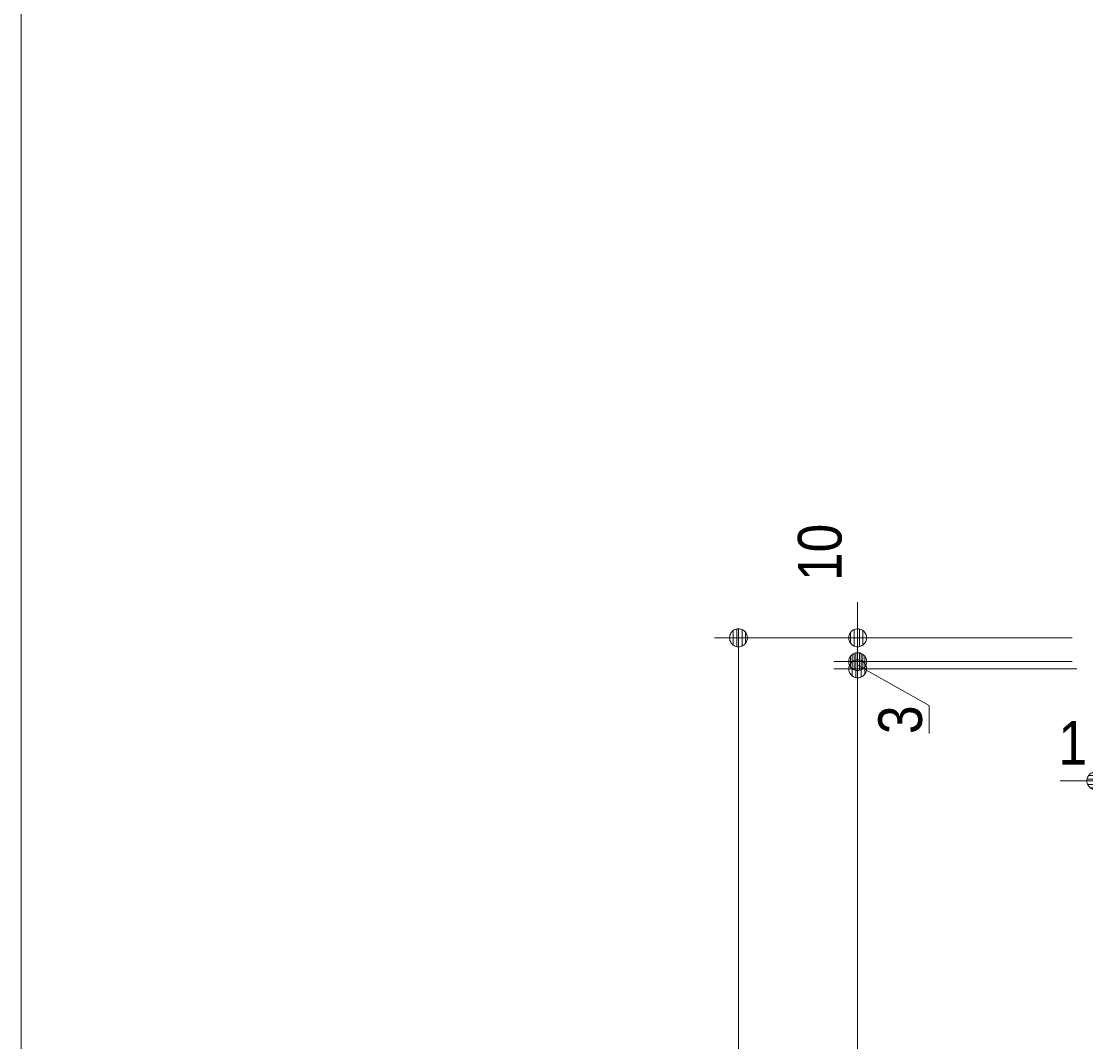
# Model space of a CAD drawing. Units: millimetres, scale not verified. Extents: x -3031 to 3031, y -1522 to 1522.
# Drawn here: x -2893.8 to -2447, y -249.5 to 178.7 of the extents above; entities that cross this region are included whole.
import ezdxf
from ezdxf.enums import TextEntityAlignment as Align

# ---------------------------------------------------------------- set-up
doc = ezdxf.new("R2010")
doc.units = ezdxf.units.MM
doc.header["$LTSCALE"] = 10
for name, color, linetype, lineweight in [('0-0_1図面枠', 7, 'Continuous', 9), ('0-2_2寸法-1', 7, 'Continuous', 9), ('0-3_0', 7, 'Continuous', 9), ('0-4_2寸法-2', 7, 'Continuous', 9)]:
    doc.layers.add(name, color=color, linetype=linetype, lineweight=lineweight)
doc.styles.add('ＭＳ Ｐゴシック', font='')
doc.styles.get('ＭＳ Ｐゴシック').set_extended_font_data('MS PGothic')

# ---------------------------------------------------------------- blocks, each defined once
blk = doc.blocks.new('グループ-2')
at = {"layer": '0-0_1図面枠'}
blk.add_lwpolyline([(-20000, 13850), (20000, 13850), (20000, -13850), (-20000, -13850)], close=True, dxfattribs=at)
blk = doc.blocks.new('図面枠')
at = {"layer": '0-0_1図面枠'}
blk.add_blockref('グループ-2', (0, 0), dxfattribs=at)
blk = doc.blocks.new('_Dot')
at = {"layer": '0-3_0'}
for p, q in [((-5, 0), (-10, 0)), ((4.89, 1), (-4.89, 1)), ((3.99, 3), (-3.99, 3)), ((4.58, -1.99), (-4.58, -1.99)), ((3, -3.99), (-3, -3.99))]:
    blk.add_line(p, q, dxfattribs=at)
for points in [[(5, 0), (4.96, 0.63), (4.84, 1.24), (4.65, 1.84), (4.38, 2.41), (4.05, 2.94), (3.64, 3.42), (3.19, 3.85), (2.68, 4.22), (2.13, 4.52), (1.55, 4.76), (0.94, 4.91), (0.31, 4.99), (-0.31, 4.99), (-0.94, 4.91), (-1.55, 4.76), (-2.13, 4.52), (-2.68, 4.22), (-3.19, 3.85), (-3.64, 3.42), (-4.05, 2.94), (-4.38, 2.41), (-4.65, 1.84), (-4.84, 1.24), (-4.96, 0.63), (-5, 0), (0, 0)], [(-5, 0), (-4.96, -0.63), (-4.84, -1.24), (-4.65, -1.84), (-4.38, -2.41), (-4.05, -2.94), (-3.64, -3.42), (-3.19, -3.85), (-2.68, -4.22), (-2.13, -4.52), (-1.55, -4.76), (-0.94, -4.91), (-0.31, -4.99), (0.31, -4.99), (0.94, -4.91), (1.55, -4.76), (2.13, -4.52), (2.68, -4.22), (3.19, -3.85), (3.64, -3.42), (4.05, -2.94), (4.38, -2.41), (4.65, -1.84), (4.84, -1.24), (4.96, -0.63), (5, 0), (0, 0)]]:
    blk.add_lwpolyline(points, close=True, dxfattribs=at)

msp = doc.modelspace()

# ---------------------------------------------------------------- linework, layer by layer
at = {"layer": '0-2_2寸法-1'}
for p, q in [((-2552.75, -80), (-2602.75, -80)), ((-2592.75, -87.5), (-2592.75, -892.5)), ((-2450.75, -93), (-2552.75, -93)), ((-2542.75, -857.5), (-2542.75, -100.5))]:
    msp.add_line(p, q, dxfattribs=at)
at = {"layer": '0-4_2寸法-2'}
for p, q in [((-2542.75, -72.5), (-2542.75, -64.99)), ((-2542.75, -82.5), (-2542.75, -74.99)), ((-2452.75, -80), (-2552.75, -80)), ((-2542.75, -90), (-2542.75, -80)), ((-2452.75, -90), (-2552.75, -90)), ((-2452.75, -90), (-2552.75, -90)), ((-2450.75, -93), (-2552.75, -93)), ((-2542.75, -90), (-2542.75, -93)), ((-2542.75, -97.5), (-2542.75, -105.01)), ((-2542.75, -100.5), (-2542.75, -108.01)), ((-2450.25, -140), (-2457.76, -140))]:
    msp.add_line(p, q, dxfattribs=at)
msp.add_lwpolyline([(-2512.75, -120.13), (-2512.75, -108.33), (-2542.75, -91.5)], dxfattribs=at)

# ---------------------------------------------------------------- block references
at = {"layer": '0-0_1図面枠', "xscale": 0.1, "yscale": 0.1}
msp.add_blockref('図面枠', (-893.75, 0), dxfattribs=at)
at = {"layer": '0-2_2寸法-1', "xscale": 0.7503418, "yscale": 0.7503418, "rotation": 90}
for p in [(-2592.75, -80), (-2542.75, -93)]:
    msp.add_blockref('_Dot', p, dxfattribs=at)
at = {"layer": '0-4_2寸法-2', "xscale": 0.7503418, "yscale": 0.7503418}
for p, rotation in [((-2542.75, -80), 270), ((-2542.75, -90), 270), ((-2542.75, -90), 90), ((-2542.75, -93), 90)]:
    msp.add_blockref('_Dot', p, dxfattribs=dict(at, rotation=rotation))
msp.add_blockref('_Dot', (-2442.75, -140), dxfattribs=at)

# ---------------------------------------------------------------- texts
at = {"layer": '0-4_2寸法-2', "style": 'ＭＳ Ｐゴシック', "width": 0.9}
for s, p in [('10', (-2543.99, -56.16)), ('3', (-2510.22, -120.38))]:
    msp.add_text(s, height=18.33, rotation=90, dxfattribs=at).set_placement(p, align=Align.BOTTOM_LEFT)
msp.add_text('1', height=18.33, dxfattribs=at).set_placement((-2458.46, -138.76), align=Align.BOTTOM_LEFT)

doc.saveas('drawing.dxf')
